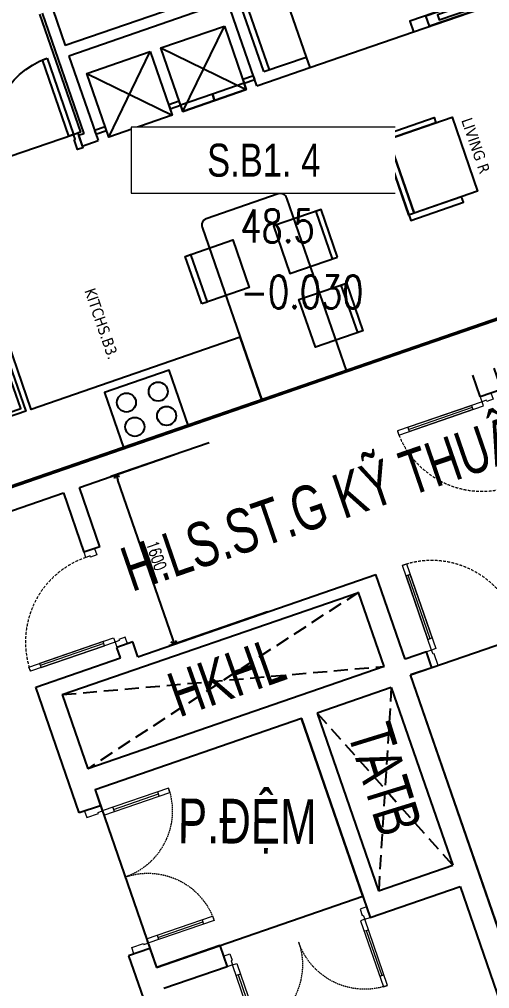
# Model space of a CAD drawing. Header units: millimetres. Extents: x -361699137 to 361252145, y -356478932 to 356523199.
# Drawn here: x 119175 to 123375, y 25030 to 33692 of the extents above; entities that cross this region are included whole.
import ezdxf
from ezdxf.enums import TextEntityAlignment as Align
from ezdxf.xclip import XClip

# ---------------------------------------------------------------- set-up
doc = ezdxf.new("R2010")
doc.units = ezdxf.units.MM
doc.header["$LTSCALE"] = 100
doc.header["$MEASUREMENT"] = 0
doc.header["$XCLIPFRAME"] = 0
doc.set_wipeout_variables(frame=1)
for name, pattern in [('ACAD_ISO03W100', [30, 12, -18]), ('Xref_ST_MBDV Cot vach 30.7.2022$0$HIDDEN', [0.375, 0.25, -0.125]), ('Xref_ST_MBDV Cot vach 30.7.2022$0$HIDDEN2', [0.1875, 0.125, -0.0625]), ('Xref_ST_MBDV Cot vach 30.7.2022$0$ST_MBDV Cot vach 220803$0$Xref_ST_MBDV Cot vach 30.7.2022$0$HIDDEN', [0.375, 0.25, -0.125])]:
    doc.linetypes.add(name, pattern=pattern)
for name, color, linetype in [('1VinaPVC-Text', 9, 'Continuous'), ('A-_FURN----_E-_N', 251, 'Continuous'), ('A-ANNO-ROOM', 50, 'Continuous'), ('IDEA - dim', 251, 'Continuous'), ('KT-Net manh', 139, 'Continuous'), ('KT-Tuong', 1, 'Continuous'), ('Xref_ST_MBDV Cot vach 30.7.2022$0$KT-Khuat', 9, 'Xref_ST_MBDV Cot vach 30.7.2022$0$HIDDEN'), ('Xref_ST_MBDV Cot vach 30.7.2022$0$KT-Text', 7, 'Continuous'), ('Xref_ST_MBDV Cot vach 30.7.2022$0$KT-Tuong', 1, 'Continuous'), ('Xref_ST_MBDV Cot vach 30.7.2022$0$ST_MBDV Cot vach 220803$0$Xref_ST_MBDV Cot vach 30.7.2022$0$KT-Tuong', 1, 'Continuous')]:
    doc.layers.add(name, color=color, linetype=linetype)
doc.layers.add('dien tich thong thuy', color=3, linetype='Continuous', plot=False)
for name, color, linetype, lineweight in [('KT-Chuviet', 255, 'Continuous', 15), ('KT-Net thay', 7, 'Continuous', 15), ('KT-Net truc', 18, 'Continuous', 15), ('Xref_ST_MBDV Cot vach 30.7.2022$0$CUA', 37, 'Continuous', 13), ('Xref_ST_MBDV Cot vach 30.7.2022$0$ST_MBDV Cot vach 220803$0$Xref_ST_MBDV Cot vach 30.7.2022$0$CUA', 37, 'Continuous', 13)]:
    doc.layers.add(name, color=color, linetype=linetype, lineweight=lineweight)
doc.styles.add('220126_HDN_HBA typical plan$0$211210_HDN_HBA_TYPICAL PLAN CORE OPT 1$0$HBA-Text', font='GOTHIC.TTF')
doc.styles.add('font unicode ccu', font='arial.ttf')
doc.styles.add('ROMANS', font='ROMANS.SHX')
doc.styles.add('Tahoma', font='tahoma.ttf')
doc.styles.add('Xref_ST_MBDV Cot vach 30.7.2022$0$Arial', font='arial.ttf', dxfattribs={"width": 0.7})
doc.styles.add('Xref_ST_MBDV Cot vach 30.7.2022$0$DIM', font='vnsimli.shx', dxfattribs={"width": 0.7})
doc.dimstyles.new('Xref_ST_MBDV Cot vach 30.7.2022$0$CCU 1-100 A1', dxfattribs={"dimscale": 100, "dimtxt": 2.2, "dimasz": 1, "dimexe": 1, "dimexo": 0, "dimgap": 1, "dimtad": 1, "dimdec": 0, "dimdsep": 46, "dimtxsty": 'Xref_ST_MBDV Cot vach 30.7.2022$0$DIM', "dimblk1": 'Xref_ST_MBDV Cot vach 30.7.2022$0$_ARCHTICK', "dimblk2": 'Xref_ST_MBDV Cot vach 30.7.2022$0$_ARCHTICK', "dimsah": 1, "dimcen": 0, "dimdle": 1, "dimclrd": 256, "dimclre": 256, "dimclrt": 31, "dimadec": 0, "dimazin": 0, "dimtfac": 1, "dimtdec": 0, "dimtix": 1, "dimtmove": 2, "dimatfit": 3, "dimldrblk": 'Xref_ST_MBDV Cot vach 30.7.2022$0$_ARCHTICK', "dimfxl": 8, "dimtolj": 1, "dimarcsym": 0})

# ---------------------------------------------------------------- blocks, each defined once
blk = doc.blocks.new('A$C1AAC5519')
at = {"layer": 'A-ANNO-ROOM', "insert": (772.955269176513, 1216.574747113511), "char_height": 600, "attachment_point": 2, "rotation": 50.44882673977027, "style": '220126_HDN_HBA typical plan$0$211210_HDN_HBA_TYPICAL PLAN CORE OPT 1$0$HBA-Text'}
blk.add_mtext_dynamic_manual_height_columns('S.B1.', width=722857412.8743668, gutter_width=9765.624999999996, heights=[0], dxfattribs=at)
blk = doc.blocks.new('A$C418F5BC8')
at = {"layer": 'A-ANNO-ROOM', "insert": (648.1133449638728, 1090.790118377889), "char_height": 600, "attachment_point": 2, "rotation": 50.44882673977027, "style": '220126_HDN_HBA typical plan$0$211210_HDN_HBA_TYPICAL PLAN CORE OPT 1$0$HBA-Text'}
blk.add_mtext_dynamic_manual_height_columns('SL-S', width=722857412.8743668, gutter_width=9765.624999999996, heights=[0], dxfattribs=at)
blk = doc.blocks.new('A$C2A6C5140')
at = {"layer": 'A-ANNO-ROOM', "insert": (731.4497625969816, 1190.0169191678, 0.0003277973379295924), "char_height": 600, "attachment_point": 2, "rotation": 50.44882673977027, "style": '220126_HDN_HBA typical plan$0$211210_HDN_HBA_TYPICAL PLAN CORE OPT 1$0$HBA-Text'}
blk.add_mtext_dynamic_manual_height_columns('2-BR', width=722857412.8743668, gutter_width=9765.624999999996, heights=[0], dxfattribs=at)
blk = doc.blocks.new('A$C5388591E')
at = {"layer": 'A-ANNO-ROOM', "insert": (894.3001998505497, 842.1987865094561, 0.0004622000541105721), "char_height": 600, "attachment_point": 2, "rotation": 1.4064704596368105, "style": '220126_HDN_HBA typical plan$0$211210_HDN_HBA_TYPICAL PLAN CORE OPT 1$0$HBA-Text'}
blk.add_mtext_dynamic_manual_height_columns('3-BR', width=722857412.8743668, gutter_width=9765.624999999996, heights=[0], dxfattribs=at)
blk = doc.blocks.new('A$C21AF0CCA')
at = {"layer": 'A-ANNO-ROOM', "insert": (1197.56892258345, 814.6835720778872), "char_height": 600, "attachment_point": 2, "rotation": 0.10542954816276216, "style": '220126_HDN_HBA typical plan$0$211210_HDN_HBA_TYPICAL PLAN CORE OPT 1$0$HBA-Text'}
blk.add_mtext_dynamic_manual_height_columns('S.B1P.', width=722857412.8743668, gutter_width=9765.624999999996, heights=[0], dxfattribs=at)
blk = doc.blocks.new('*U165')
for p, q in [((-1260.000000000004, 525.000000000002), (-1300.000000000004, 525.000000000002)), ((-1280.000000000004, 100.0000000000002), (-1280.000000000004, 525.000000000002)), ((-90.00000000000001, 525.0000000000018), (-50.00000000000001, 525.0000000000018)), ((-70, 100), (-70.00000000000001, 525.0000000000018)), ((-1260.000000000004, 100.0000000000002), (-1300.000000000004, 100.0000000000002)), ((-90, 100), (-50, 100))]:
    blk.add_line(p, q)
for points in [[(-1300.000000000004, 1.776356839400256e-13), (-1260.000000000004, 1.776356839400256e-13), (-1260.000000000004, 625.000000000002), (-1300.000000000004, 625.000000000002)], [(-50, 0), (-90, 0), (-90.00000000000001, 625.0000000000018), (-49.99999999999979, 625.0000000000018)], [(-1350.000000000004, -100.0000000004901), (-1290.000000000004, -100.00000000049), (-1290.000000000004, -39.99999999999982), (-1300.000000000004, -39.99999999999982), (-1300.000000000004, 1.776356839400256e-13), (-1350.000000000004, 2.060573933704296e-13)], [(0, -100.0000000004902), (-60, -100.0000000004902), (-60, -40), (-50, -40), (-50, 0), (0, 0)]]:
    blk.add_lwpolyline(points, close=True)
at = {"linetype": 'Xref_ST_MBDV Cot vach 30.7.2022$0$HIDDEN2'}
for centre, radius, start, end in [((-1300.000000001013, -1.091216006443577e-09), 625.00000000124, 7.016709298534867e-15, 89.99996073224838), ((-49.99999999983451, -2.645705876602741e-10), 625.000000000419, 90.00003926775162, 180)]:
    blk.add_arc(centre, radius, start, end, dxfattribs=at)
blk = doc.blocks.new('*U164')
for p, q in [((-1260.000000000004, 525.000000000002), (-1300.000000000004, 525.000000000002)), ((-1280.000000000004, 100.0000000000002), (-1280.000000000004, 525.000000000002)), ((-90.00000000000001, 525.0000000000018), (-50.00000000000001, 525.0000000000018)), ((-70, 100), (-70.00000000000001, 525.0000000000018)), ((-1260.000000000004, 100.0000000000002), (-1300.000000000004, 100.0000000000002)), ((-90, 100), (-50, 100))]:
    blk.add_line(p, q)
for points in [[(-1300.000000000004, 1.776356839400256e-13), (-1260.000000000004, 1.776356839400256e-13), (-1260.000000000004, 625.000000000002), (-1300.000000000004, 625.000000000002)], [(-50, 0), (-90, 0), (-90.00000000000001, 625.0000000000018), (-49.99999999999979, 625.0000000000018)], [(-1350.000000000004, -149.9999999999989), (-1290.000000000004, -149.9999999999989), (-1290.000000000004, -39.99999999999982), (-1300.000000000004, -39.99999999999982), (-1300.000000000004, 1.776356839400256e-13), (-1350.000000000004, 2.060573933704296e-13)], [(0, -149.9999999999991), (-60, -149.9999999999991), (-60, -40), (-50, -40), (-50, 0), (0, 0)]]:
    blk.add_lwpolyline(points, close=True)
at = {"linetype": 'Xref_ST_MBDV Cot vach 30.7.2022$0$HIDDEN2'}
for centre, radius, start, end in [((-1300.000000001013, -1.091216006443577e-09), 625.00000000124, 7.016709298534867e-15, 89.99996073224838), ((-49.99999999983451, -2.645705876602741e-10), 625.000000000419, 90.00003926775162, 180)]:
    blk.add_arc(centre, radius, start, end, dxfattribs=at)
blk = doc.blocks.new('*U167')
blk.add_line((70, 100), (70, 699.9999999999966))
for points in [[(50, 0), (50, 799.9999999999966), (90, 799.9999999999966), (90, 0)], [(50, 100), (90, 100), (90, 699.9999999999966), (50, 699.9999999999966)], [(0, -99.99999999999972), (60, -99.99999999999969), (60, -40), (50, -40), (50, 0), (0, 0)], [(899.9999999999966, -99.99999999999963), (839.9999999999966, -99.9999999999996), (839.9999999999966, -39.99999999999989), (849.9999999999966, -39.99999999999989), (849.9999999999966, 1.136868377216155e-13), (899.9999999999966, 1.421085471520195e-13)]]:
    blk.add_lwpolyline(points, close=True)
at = {"linetype": 'Xref_ST_MBDV Cot vach 30.7.2022$0$HIDDEN'}
blk.add_arc((50, 0), 799.9999999999967, 7.016709298534877e-15, 90, dxfattribs=at)
blk = doc.blocks.new('Xref_ST_MBDV Cot vach 30.7.2022$0$_Open90')
at = {"color": 0, "linetype": 'ByBlock', "lineweight": -2}
for p, q in [((0, 0), (-1, 0)), ((-0.5, 0.5), (0, 0)), ((0, 0), (-0.5, -0.5))]:
    blk.add_line(p, q, dxfattribs=at)
blk = doc.blocks.new('*D328')
at = {"layer": 'Defpoints', "color": 5, "transparency": 16777216}
for p, q in [((120870.6883514083, 29909.30737129793), (119991.7019714929, 29605.8389684085)), ((120544.8007631973, 28157.0179219811), (120055.2817885319, 29574.89374478212)), ((121392.8419194863, 28396.90650783153), (120513.8555395709, 28093.43810494209))]:
    blk.add_line(p, q, dxfattribs=at)
at = {"layer": 'Defpoints', "color": 0, "transparency": 16777216}
for p in [(120870.6883514083, 29909.30737129793), (120038.9644918256, 29622.15626511481), (121392.8419194863, 28396.90650783153)]:
    blk.add_point(p, dxfattribs=at)
at = {"layer": 'Defpoints', "color": 5, "transparency": 16777216, "xscale": 50, "yscale": 50, "zscale": 50}
for p, rotation in [((120038.9644918256, 29622.15626511481), 109.0471379532251), ((120561.1180599036, 28109.75540164841), 289.0471379532251)]:
    blk.add_blockref('Xref_ST_MBDV Cot vach 30.7.2022$0$_Open90', p, dxfattribs=dict(at, rotation=rotation))
at = {"layer": 'Defpoints', "color": 5, "transparency": 16777216, "insert": (120399.2925685633, 28900.22215646489), "char_height": 110, "attachment_point": 5, "rotation": 289.0471379532251, "style": 'Xref_ST_MBDV Cot vach 30.7.2022$0$DIM'}
blk.add_mtext('\\A1;1600', dxfattribs=at)
blk = doc.blocks.new('Xref_ST_MBDV Cot vach 30.7.2022$0$_ARCHTICK')
at = {"color": 0, "linetype": 'ByBlock', "const_width": 0.15}
blk.add_lwpolyline([(-0.5, -0.5), (0.5, 0.5)], dxfattribs=at)
blk = doc.blocks.new('*U177')
blk.add_line((-70, 100), (-69.99999999999994, 699.9999999999966))
for points in [[(-50, 0), (-49.99999999999994, 799.9999999999966), (-89.99999999999994, 799.9999999999966), (-90, 0)], [(-50, 100), (-90, 100), (-89.99999999999994, 699.9999999999966), (-49.99999999999994, 699.9999999999966)], [(-899.9999999999966, -99.99999999999963), (-839.9999999999966, -99.9999999999996), (-839.9999999999966, -39.99999999999989), (-849.9999999999966, -39.99999999999989), (-849.9999999999966, 1.136868377216155e-13), (-899.9999999999966, 1.421085471520195e-13)], [(0, -99.99999999999972), (-60, -99.99999999999969), (-60, -40), (-50, -40), (-50, 0), (0, 0)]]:
    blk.add_lwpolyline(points, close=True)
at = {"linetype": 'Xref_ST_MBDV Cot vach 30.7.2022$0$ST_MBDV Cot vach 220803$0$Xref_ST_MBDV Cot vach 30.7.2022$0$HIDDEN'}
blk.add_arc((-50, 0), 799.9999999999967, 90, 180, dxfattribs=at)
blk = doc.blocks.new('*U178')
blk.add_line((70, 100), (70, 699.9999999999966))
for points in [[(50, 0), (50, 799.9999999999966), (90, 799.9999999999966), (90, 0)], [(50, 100), (90, 100), (90, 699.9999999999966), (50, 699.9999999999966)], [(0, -149.9999999999979), (60, -149.9999999999979), (60, -40), (50, -40), (50, 0), (0, 0)], [(899.9999999999966, -149.9999999999978), (839.9999999999966, -149.9999999999978), (839.9999999999966, -39.99999999999989), (849.9999999999966, -39.99999999999989), (849.9999999999966, 1.136868377216156e-13), (899.9999999999966, 1.421085471520196e-13)]]:
    blk.add_lwpolyline(points, close=True)
at = {"linetype": 'Xref_ST_MBDV Cot vach 30.7.2022$0$ST_MBDV Cot vach 220803$0$Xref_ST_MBDV Cot vach 30.7.2022$0$HIDDEN'}
blk.add_arc((50, 0), 799.9999999999967, 7.016709298534877e-15, 90, dxfattribs=at)
blk = doc.blocks.new('*U204')
at = {"ltscale": 5}
blk.add_lwpolyline([(305, -530), (305, -1.13686837721616e-13), (-305, 0), (-305, -530)], close=True, dxfattribs=at)
for centre in [(-150, -150), (150, -150.0000000000001), (-150, -380), (150, -380)]:
    blk.add_circle(centre, 85, dxfattribs=at)
blk = doc.blocks.new('*U205')
at = {"ltscale": 5}
for points in [[(-300, -450), (300, -450), (300, 0), (-300, 0)], [(-261, -65), (261, -65), (261, -415), (-261, -415)], [(-15, -20), (15, -20), (15, -270), (-15, -270)]]:
    blk.add_lwpolyline(points, close=True, dxfattribs=at)
blk = doc.blocks.new('d800')
blk.add_line((760, 70), (40, 70))
for points in [[(40, 790), (40, 70), (85, 70), (85, 790)], [(50, 25), (40, 25), (40, 70), (0, 70), (0, -70), (50, -70)], [(750, 25), (760, 25), (760, 70), (800, 70), (800, -70), (750, -70)]]:
    blk.add_lwpolyline(points, close=True)
blk.add_arc((40, 70), 720, 0, 90)
blk = doc.blocks.new('18')
at = {"layer": 'A-_FURN----_E-_N'}
blk.add_line((3914.999999999971, 4330.000000000084), (2775.000002559231, 4330.000000000062), dxfattribs=at)
at = {"layer": 'IDEA - dim'}
for p, q in [((2799.999999634878, 6129.999998246287), (2674.999999955253, 6129.999998246287)), ((-2.182787284255028e-11, 4554.999999999953), (-7.275957614183426e-12, 2.546585164964199e-11))]:
    blk.add_line(p, q, dxfattribs=at)
for points in [[(599.9999999999491, 7930.000000000011), (-3.637978807091713e-11, 7930.000000000025), (-3.637978807091713e-11, 5354.99999999996), (599.9999999999709, 5354.999999999953), (599.9999999999636, 7330.000000000011), (1474.999999998101, 7329.99999999996), (1474.999999998101, 7929.999999999967)], [(3914.999999999964, 6104.999999256423), (2799.999999975742, 6104.999999256423), (2799.99999995526, 6129.999998246272)], [(3575.00000028123, 3979.999994853057), (2775.000002559238, 3979.999994853057)]]:
    blk.add_lwpolyline(points, dxfattribs=at)
for points in [[(2734.99999989193, 5979.999987038045), (2735.000002559238, 5879.99999218505), (2771.000002559238, 5879.999992185065), (2771.000002559224, 5979.999987038038)], [(3275.000002559238, 5279.99999218505), (2675.000002559231, 5279.999992185065), (2675.000002559216, 5879.99999218505), (3275.000002559238, 5879.999992185058)], [(993.370892625273, 5581.983968055833), (1443.370892625266, 5581.983968055818), (1443.370892625266, 5131.983968055811), (993.3708926252584, 5131.983968055818)], [(993.370892625273, 5581.983968055833), (1443.370892625266, 5581.983968055818), (1443.370892625266, 5531.983968055833), (993.3708926252511, 5531.983968055811)], [(2734.999997224622, 5279.999989706059), (2734.99999989193, 5179.999994853049), (2770.99999989193, 5179.999994853049), (2770.999999891923, 5279.999989706044)], [(3274.99999989193, 4579.999994853057), (2674.99999989193, 4579.999994853064), (2674.999999891937, 5179.999994853057), (3274.99999989193, 5179.999994853071)], [(2734.99999989193, 5179.999994853049), (2674.999999891937, 5179.999994853057), (2674.999999891923, 4879.999994853071), (2734.999999891937, 4879.999994853057)], [(2734.999999891937, 4879.999994853057), (2674.999999891923, 4879.999994853071), (2674.99999989193, 4579.999994853064), (2734.99999989193, 4579.999994853057)], [(746.6291622612334, 4298.634093876139), (296.6291622612189, 4298.634093876139), (296.6291622612189, 4748.634093876124), (746.6291622612189, 4748.634093876124)], [(993.3708926252657, 4298.634093876117), (1443.370892625266, 4298.634093876124), (1443.370892625258, 4748.634093876124), (993.3708926252657, 4748.634093876124)], [(2734.99999989193, 4579.999994853057), (2735.000002559231, 4480.000000000069), (2771.000002559238, 4480.000000000069), (2771.000002559231, 4579.999994853057)], [(746.6291622612334, 4298.634093876139), (296.6291622612189, 4298.634093876139), (296.6291622612262, 4348.634093876131), (746.6291622612189, 4348.634093876139)], [(993.3708926252657, 4298.634093876117), (1443.370892625266, 4298.634093876124), (1443.370892625266, 4348.634093876139), (993.3708926252657, 4348.634093876124)], [(1140.677188739144, 3075.738865847947), (1140.677188739144, 3523.743899913046), (1840.677188739159, 3523.743899913046), (1840.677188739159, 3573.74389991305), (1090.677188739151, 3573.743899913068), (1090.677188739159, 3075.738865847932)], [(1840.677188739144, 3075.738865847943), (1840.677188739159, 3523.743899913046), (1140.677188739144, 3523.743899913046), (1140.677188739151, 3573.743899913065), (1890.677188739159, 3573.743899913054), (1890.677188739144, 3075.738865847943)], [(1840.677188739159, 3523.743899913046), (1840.677188739144, 2923.743899913065), (1140.677188739144, 2923.743899913054), (1140.677188739144, 3523.743899913046)], [(2774.999999999964, 1200.000000000011), (2774.999999999964, 3000.000000000011), (2674.999999996238, 3000.000000000011), (2674.999999996253, 1200.000000000025)], [(2674.999999999949, 2847.500000000487), (2774.999999999964, 2847.500000000491), (2774.999999999964, 1352.499999999567), (2674.999999999964, 1352.499999999545)], [(2699.999999999978, 1452.499999999563), (2749.999999999964, 1452.499999999545), (2749.999999999971, 2747.500000000491), (2699.999999999971, 2747.500000000477)]]:
    blk.add_lwpolyline(points, close=True, dxfattribs=at)
blk.add_lwpolyline([(-3.637978807091713e-11, 4554.99999999996), (1639.999999996231, 4555.000000000011, 0.414213562373095), (1699.999999996231, 4615.000000000011), (1699.999999996238, 5295.000000000011, 0.414213562373095), (1639.999999996238, 5355.000000000025), (-3.637978807091713e-11, 5354.99999999996)], format="xyb", close=True, dxfattribs=at)
at = {"layer": 'KT-Net manh', "linetype": 'ACAD_ISO03W100', "ltscale": 4}
for p, q in [((3275.000002559238, 5879.999992185058), (2675.000002559231, 5279.999992185065)), ((2675.000002559216, 5879.99999218505), (3275.000002559238, 5279.99999218505)), ((3274.99999989193, 5179.999994853071), (2674.99999989193, 4579.999994853064)), ((2674.999999891937, 5179.999994853057), (3274.99999989193, 4579.999994853057)), ((2674.999999996224, 3979.999994853057), (2674.999999996238, 3000.000000000011))]:
    blk.add_line(p, q, dxfattribs=at)
at = {"layer": 'KT-Tuong'}
for p, q in [((2674.999999996246, 6129.999998246287), (2674.999999996231, 5979.999997236137)), ((2774.99999995526, 6129.999998246287), (2674.999999996246, 6129.999998246287)), ((2774.999999996238, 6079.99999644166), (2774.99999995526, 6129.999998246287)), ((3914.999999999956, 6079.999999256415), (2774.999999996238, 6079.99999644166)), ((3475.000000281216, 5979.999999261057), (2674.999999996231, 5979.999997236137))]:
    blk.add_line(p, q, dxfattribs=at)
for points in [[(2675.000002559238, 4480.000000000069), (3475.000002559231, 4480.000000000069), (3475.000000281208, 5979.99999951421)], [(2775.000002559224, 4380.000000000076), (3575.000000281216, 4380.000000000069), (3575.000000281216, 5979.99999951421)], [(3914.999999998101, 5979.999999696109), (3575.000000281216, 5979.99999951421)], [(2675.000002559238, 4480.000000000069), (2675.000002559245, 4380.000000000069)], [(2675.000002559245, 4380.000000000069), (2675.000002559238, 3979.999994853064)], [(2775.000002559224, 4380.000000000076), (2775.000002559231, 3979.999994853071)], [(2775.000002559238, 3979.999994853057), (2675.000002559238, 3979.999994853064)]]:
    blk.add_lwpolyline(points, dxfattribs=at)
at = {"layer": 'IDEA - dim', "xscale": -1}
blk.add_blockref('*U205', (899.9999999999418, 7829.99999999996), dxfattribs=at)
at = {"layer": 'IDEA - dim', "xscale": -1, "rotation": 270}
blk.add_blockref('d800', (2729.999999634871, 6129.999998246272), dxfattribs=at)
at = {"layer": 'IDEA - dim', "extrusion": (-1.034228201180955e-25, 0, -1), "xscale": -1, "zscale": -1, "rotation": 90}
blk.add_blockref('*U204', (-529.9999999999563, 6354.999999999953), dxfattribs=at)
at = {"layer": '1VinaPVC-Text', "style": 'Tahoma'}
for s, p in [('KITCHS.B3.', (1448.851503881211, 6534.424230737557)), ('LIVING R', (1790.206381513199, 2855.891451105348))]:
    blk.add_text(s, height=99.99999999999994, rotation=179.9999999997916, dxfattribs=at).set_placement(p)
blk = doc.blocks.new('TAG CAO DO SAN')
blk.add_wipeout([(1526701.778855525, -266095.22987594287), (1527644.6359120198, -266095.22987594287), (1527644.6359120198, -266330.944140067), (1526701.778855525, -266330.944140067)]).dxf.layer = 'KT-Net thay'
at = {"layer": 'KT-Net thay', "flags": 128}
blk.add_lwpolyline([(1526701.778855525, -266095.2298759429), (1526701.778855525, -266330.9441400666), (1527644.63591202, -266330.9441400666), (1527644.63591202, -266095.2298759429)], close=True, dxfattribs=at)
blk.add_lwpolyline([(1526701.778855525, -266330.9441400666), (1527644.63591202, -266330.9441400666)], dxfattribs=at)
at = {"layer": 'KT-Chuviet', "color": 31, "style": 'font unicode ccu', "width": 0.75}
blk.add_attdef('TÊNPHÒNG', text='', height=117.85713, dxfattribs=at).set_placement((1527175.308820772, -266213.4467624734), align=Align.MIDDLE_CENTER)

msp = doc.modelspace()

# ---------------------------------------------------------------- linework, layer by layer
at = {"layer": 'Defpoints', "elevation": -1.275855555024299e-05}
for points in [[(122670.2313310102, 27832.89811863986), (123993.5384517807, 28289.76742590795), (125118.8613703108, 25030.30611517481), (125118.8613703108, 21879.53169441298), (124768.1958961667, 21756.21182054339)], [(120399.0585694932, 25218.57711008645), (122242.2968624597, 25854.95168165749), (121694.0356931066, 27442.9723648279), (119850.7974001401, 26806.59779325707)]]:
    msp.add_lwpolyline(points, close=True, dxfattribs=at)
at = {"layer": 'dien tich thong thuy', "elevation": 0.0001664421703674915}
msp.add_lwpolyline([(118865.3639209764, 35236.54534880567), (117872.8506416652, 34893.88199632309), (118076.8168504986, 34303.10049216991), (117344.2481376814, 34050.18251485884), (118026.3098551731, 32074.61288884236), (118016.8573503292, 32071.34942923908), (118917.5747150194, 29462.45081531748), (126252.3962772291, 31994.78423468663), (125333.1297246883, 34475.61789341827), (125290.3902922203, 34598.39187920054), (124443.4629524575, 37051.48943175783), (121797.1924003764, 36137.86947540501), (121759.341347862, 36246.26901611005), (118862.0991757076, 35246.00157751932)], close=True, dxfattribs=at)
at = {"layer": 'Xref_ST_MBDV Cot vach 30.7.2022$0$KT-Khuat', "linetype": 'Xref_ST_MBDV Cot vach 30.7.2022$0$HIDDEN', "ltscale": 5}
for p, q in [((122497.4985387586, 27720.3664088459, -1.275855555024339e-05), (122384.084423457, 25903.9035717783, -1.275855555024335e-05)), ((121835.823254104, 27491.92425494874, -1.275855555024339e-05), (123045.7597081117, 26132.34572567546, -1.275855555024335e-05))]:
    msp.add_line(p, q, dxfattribs=at)
at = {"layer": 'Xref_ST_MBDV Cot vach 30.7.2022$0$KT-Khuat', "linetype": 'Xref_ST_MBDV Cot vach 30.7.2022$0$HIDDEN', "ltscale": 5, "elevation": -1.275855555024299e-05}
for points in [[(122203.7871970063, 28571.09177447576), (119785.5282133123, 26995.64787458692)], [(119557.0860594151, 27657.32315924161), (122432.2293521439, 27909.41649024934)]]:
    msp.add_lwpolyline(points, dxfattribs=at)
at = {"layer": 'Xref_ST_MBDV Cot vach 30.7.2022$0$KT-Tuong'}
for p, q in [((126404.5066928663, 32031.43194464558, -1.275855555024299e-05), (118747.437000845, 29387.84296153614, -1.275855555024299e-05)), ((119711.235702885, 29509.00851398573, -1.275855555024299e-05), (120561.957198754, 29802.71854521073, -5.626280474718015e-06)), ((118813.7894454539, 29199.16687292815, -1.275855555024299e-05), (119569.448141887, 29460.05662386658, -1.275855555024299e-05)), ((119569.4479240378, 29460.05654865457, -1.275855555024299e-05), (119752.2017206533, 28930.71610809883, -1.27585555502428e-05)), ((119893.9892816507, 28979.66799821967, -1.27585555502428e-05), (119711.2354850358, 29509.00843877372, -1.275855555024299e-05)), ((119893.9892816507, 28979.66799821967, -1.275855555024301e-05), (119752.2017206532, 28930.71610809883, -1.275855555024301e-05)), ((120233.3890531392, 27996.60757529869, -1.275855555024299e-05), (122360.2026935784, 28730.88600495693, -1.275855555024299e-05)), ((122621.2794408894, 27974.68567963734, -1.275855555024339e-05), (122360.2026935784, 28730.88600495693, -1.275855555024187e-05)), ((119557.0860594151, 27657.32315924161, -1.275855555024299e-05), (122203.7871970063, 28571.09177447576, -1.275855555024299e-05)), ((122432.2293521439, 27909.41649024934, -1.275855555024315e-05), (122203.7871970063, 28571.09177447576, -1.275855555024316e-05)), ((120187.7006223756, 28128.94263223512, -1.275855555024299e-05), (120045.9130613782, 28079.99074211426, -1.275855555024299e-05)), ((120078.5476547762, 27985.46570144384, -1.275855555024317e-05), (120045.9130613782, 28079.99074211429, -1.275855555024299e-05)), ((120233.3890531392, 27996.60757529869, -1.275855555024317e-05), (120187.7006223756, 28128.94263223512, -1.275855555024299e-05)), ((119322.3475473057, 27724.38902934475, -1.275855555024299e-05), (120078.5476547762, 27985.46570144384, -1.275855555024299e-05)), ((122432.2293521439, 27909.41649024934, -1.275855555024339e-05), (119785.5282133123, 26995.64787458692, -1.275855555024339e-05)), ((124768.1959037803, 21756.21182322089, -1.275855555024199e-05), (122670.2313310102, 27832.89811863986, -1.27585555502434e-05)), ((119710.699208931, 26599.54104543186, -1.275855555024314e-05), (119322.3475473057, 27724.38902934475, -1.275855555024317e-05)), ((122497.4985387587, 27720.36640884593, -1.275855555024339e-05), (121835.823254104, 27491.92425494871, -1.275855555024339e-05)), ((122497.4985387587, 27720.36640884593, -1.275855555024339e-05), (123045.7597081117, 26132.34572567546, -1.275855555024335e-05)), ((119557.0860594151, 27657.32315924161, -1.275855555024317e-05), (119785.5282133123, 26995.64787458692, -1.275855555024319e-05)), ((121835.823254104, 27491.92425494874, -1.275855555024339e-05), (122384.084423457, 25903.9035717783, -1.275855555024335e-05)), ((121694.0356931066, 27442.97236482787, -1.275855555024339e-05), (119850.7974001401, 26806.59779325707, -1.275855555024339e-05)), ((121694.0356931066, 27442.97236482793, -1.275855555024339e-05), (122307.5660492874, 25665.90160032755, -1.275855555024335e-05)), ((119899.749290261, 26664.81023225962, -1.275855555024339e-05), (119710.699208931, 26599.54104543186, -1.275855555024339e-05)), ((122384.084423457, 25903.90357177827, -1.275855555024335e-05), (123045.7597081116, 26132.34572567546, -1.275855555024335e-05)), ((122307.5660492874, 25665.90160032758, -1.275855555024335e-05), (123111.0288949395, 25943.29564434558, -1.275855555024335e-05)), ((123111.0288949395, 25943.29564434558, -1.275855555024335e-05), (125042.9968250415, 20347.41323697995, -1.275855555024323e-05)), ((122242.2968624596, 25854.95168165746, -1.275855555024335e-05), (122242.2968624596, 25854.95168165746, -1.275855555024335e-05)), ((120340.3163013484, 25388.72218328281, -1.275855555024336e-05), (120151.2662200184, 25323.45299645502, -1.275855555024336e-05)), ((120340.3163013484, 25388.72218328281, -1.275855555024336e-05), (120399.0585694931, 25218.5771100866, -1.275855555024335e-05)), ((120966.2088134828, 25414.38467056991, -1.275855555024335e-05), (120399.0585694932, 25218.57711008645, -1.275855555024335e-05)), ((120966.2088134829, 25414.38467056988, -1.275855555024335e-05), (121031.4780003106, 25225.33458924002, -1.275855555024335e-05)), ((120151.2662200184, 25323.45299645502, -1.275855555024312e-05), (122858.3318086855, 17482.52537691279, -1.275855555024295e-05)), ((121031.4780003106, 25225.33458924002, -1.275855555024335e-05), (120464.3277563209, 25029.52702875657, -1.275855555024335e-05))]:
    msp.add_line(p, q, dxfattribs=at)
at = {"layer": 'Xref_ST_MBDV Cot vach 30.7.2022$0$KT-Tuong', "elevation": -1.275855555024299e-05}
msp.add_lwpolyline([(119850.7974001401, 26806.59779325707), (119899.749290261, 26664.81023225962)], dxfattribs=at)
at = {"layer": 'Xref_ST_MBDV Cot vach 30.7.2022$0$ST_MBDV Cot vach 220803$0$Xref_ST_MBDV Cot vach 30.7.2022$0$KT-Tuong', "extrusion": (5.05852596284618e-09, -7.097966101211251e-09, 1)}
for points, elevation in [([(123291.8323747232, 30322.23630371377), (123226.5632054509, 30511.28633419877)], 4.014301306100439e-05), ([(123291.8323747232, 30322.23630371377), (123480.8824560532, 30387.5054905417), (123415.6132867818, 30576.55552102406)], 3.964997679185399e-05)]:
    msp.add_lwpolyline(points, dxfattribs=dict(at, elevation=elevation))
at = {"layer": 'Xref_ST_MBDV Cot vach 30.7.2022$0$ST_MBDV Cot vach 220803$0$Xref_ST_MBDV Cot vach 30.7.2022$0$KT-Tuong', "elevation": 0.0007045325166402309}
for points in [[(122859.2814123399, 27898.16730546761), (122810.329522219, 28039.95486646501), (122621.2794408894, 27974.68567963734)], [(122859.2814123399, 27898.16730546761), (122670.2313310103, 27832.89811863987)]]:
    msp.add_lwpolyline(points, dxfattribs=at)

# ---------------------------------------------------------------- block references
at = {"layer": 'A-ANNO-ROOM'}
for p in [(-259643.7130096142, 30107.50136767479, 5.460850030168077e-05), (-265285.2820729736, 28918.92663560377, 5.460850030168077e-05), (-245554.3968650475, 25356.81105555443, 5.460850030168077e-05), (-227992.1817903481, 24030.19494673412, 5.460832008522107e-05), (-256709.4713859697, 21832.8932062781, 5.460850030168077e-05), (-262170.0583902029, 20336.74231012515, 5.460850030168077e-05), (-227339.9751671815, 20267.82827189344, 5.460850030168077e-05), (-224467.8250259957, 15310.13736246047, 5.460832008522128e-05)]:
    msp.add_blockref('A$C21AF0CCA', p, dxfattribs=at)
at = {"layer": 'dien tich thong thuy'}
for name, p, rotation in [('A$C2A6C5140', (-231902.1761341663, 41866.69510118499, 3.214423980650787e-05), 310.9576437198666), ('A$C2A6C5140', (-223136.0769012624, 38294.90614465419, 1.895367564819208e-05), 310.9576437198666), ('A$C2A6C5140', (-179022.2876665308, 13510.42375649511, 0.000178988243818107), 310.9576437198666), ('A$C2A6C5140', (-176749.4277460563, 2773.706094754736, 0.000178988243818107), 310.9576437198666), ('A$C2A6C5140', (-199561.0792445699, 2742.960286576832, 0.0001030398263186841), 310.9576437198666), ('A$C2A6C5140', (-192735.1419570138, 2545.06827839894, 0.000178988243818107), 310.9576437198666), ('A$C418F5BC8', (-243956.3571569886, 39603.8582028097, -1.001597833679712e-05), 309.6632197063607), ('A$C418F5BC8', (-248126.4019441397, 37597.12528390926, -1.001597833679712e-05), 309.6632197063607), ('A$C418F5BC8', (-251890.361273925, 36548.61448139837, -1.001597833679712e-05), 309.6632197063607), ('A$C418F5BC8', (-255839.4329553979, 34945.01120257354, -1.001597833679712e-05), 309.6632197063607), ('A$C1AAC5519', (-240877.0889148213, 28052.61175672372, 0.0003723829774320968), 309.6566028083925), ('A$C1AAC5519', (-219521.6105350079, 27682.1615688601, 0.0005547181599990354), 309.6566028083925), ('A$C1AAC5519', (-217651.9125884596, 24627.95011466656, 0.0003723828570649432), 309.6566028083925), ('A$C1AAC5519', (-267764.0012375055, 19262.70548251106, 0.0003723828655667127), 309.6566028083925), ('A$C418F5BC8', (-223053.1163780628, 10712.6679421931, -1.001597833679712e-05), 309.6632197063607), ('A$C1AAC5519', (-213503.7868963684, 3324.648489140978, -0.3423708923741385), 309.6566028083925), ('A$C1AAC5519', (-207798.658660123, 3064.615415494518, 0.0003723828655667127), 309.6566028083925), ('A$C1AAC5519', (-184128.1584514385, 2786.454424718489, 0.0003723828655667127), 309.6566028083925)]:
    msp.add_blockref(name, p, dxfattribs=dict(at, rotation=rotation))
for p in [(-273086.0443437684, 28673.87453448355, -1.001579812033762e-05), (-220441.6689392982, 3035.191374137183, 4.458552763712727e-05)]:
    msp.add_blockref('A$C5388591E', p, dxfattribs=at)
at = {"layer": 'IDEA - dim', "extrusion": (-1.004402320099598e-09, -3.468765405122061e-10, 1), "rotation": 109.0471379537658}
msp.add_blockref('18', (126404.4444791587, 32031.6121893908, 8.578735026303303e-05), dxfattribs=at)
at = {"layer": 'Xref_ST_MBDV Cot vach 30.7.2022$0$CUA', "rotation": 109.0471379539809}
msp.add_blockref('*U167', (120046.6099854166, 28080.23135383448, -1.275855555024299e-05), dxfattribs=at)
at = {"layer": 'Xref_ST_MBDV Cot vach 30.7.2022$0$CUA', "xscale": -1}
for name, p, rotation in [('*U164', (119899.749290261, 26664.81023225962, -1.275855555024339e-05), 289.0471379539868), ('*U165', (122307.5660492874, 25665.90160032758, -1.275855555024335e-05), 199.0471379539868)]:
    msp.add_blockref(name, p, dxfattribs=dict(at, rotation=rotation))
at = {"layer": 'Xref_ST_MBDV Cot vach 30.7.2022$0$ST_MBDV Cot vach 220803$0$Xref_ST_MBDV Cot vach 30.7.2022$0$CUA', "extrusion": (5.058525962846184e-09, -7.09796610121125e-09, 1), "rotation": 109.0471379532344}
msp.add_blockref('*U177', (123291.8323747232, 30322.23630371376, 4.578748284141253e-05), dxfattribs=at)
at = {"layer": 'Xref_ST_MBDV Cot vach 30.7.2022$0$ST_MBDV Cot vach 220803$0$Xref_ST_MBDV Cot vach 30.7.2022$0$CUA', "extrusion": (5.058525962846174e-09, -7.09796610121123e-09, 1), "rotation": 19.04713795400045}
msp.add_blockref('*U178', (122810.329522219, 28039.95486646502, 6.393078549941734e-06), dxfattribs=at)

# ---------------------------------------------------------------- texts
at = {"layer": 'Xref_ST_MBDV Cot vach 30.7.2022$0$KT-Text', "style": 'Xref_ST_MBDV Cot vach 30.7.2022$0$Arial', "width": 0.7}
msp.add_text('H.LS.ST.G KỸ THUẬT', height=400, rotation=19, dxfattribs=at).set_placement((120179.0690228537, 28573.79139428487, -1.275855555024299e-05))
at = {"layer": 'Xref_ST_MBDV Cot vach 30.7.2022$0$KT-Text', "extrusion": (-7.715190202469869e-08, -2.679645578233748e-08, 0.9999999999999968), "style": 'Xref_ST_MBDV Cot vach 30.7.2022$0$Arial', "width": 0.7}
msp.add_text('HKHL', height=400, rotation=19.58286399019535, dxfattribs=at).set_placement((121092.7429836873, 27626.32868801206, -0.01894800256138515), align=Align.CENTER)
at = {"layer": 'Xref_ST_MBDV Cot vach 30.7.2022$0$KT-Text', "extrusion": (2.352479909840725e-08, -7.821157111261124e-08, 0.9999999999999968), "style": 'Xref_ST_MBDV Cot vach 30.7.2022$0$Arial', "width": 0.7}
msp.add_text('TATB', height=400, rotation=287.1701421900039, dxfattribs=at).set_placement((122249.9919118808, 26842.96264651364, 0.004699514664672744), align=Align.CENTER)
at = {"layer": 'Xref_ST_MBDV Cot vach 30.7.2022$0$KT-Text', "extrusion": (-8.166577401460498e-08, 1.080455051793309e-09, 0.9999999999999968), "style": 'Xref_ST_MBDV Cot vach 30.7.2022$0$Arial', "width": 0.7}
msp.add_text('P.ĐỆM', height=400, rotation=359.6716985293731, dxfattribs=at).set_placement((121209.5842656551, 26325.89771044825, -0.01969370972986224), align=Align.CENTER)

# ---------------------------------------------------------------- dimensions: what is measured, and where the dimension line sits
at = {"layer": 'Defpoints', "color": 5}
dim = msp.add_aligned_dim(p1=(121392.8419194863, 28396.90650783153, -1.275855555024299e-05), p2=(120870.6883514083, 29909.30737129794, -1.275855555024299e-05), distance=879.8979124769818, dimstyle='Xref_ST_MBDV Cot vach 30.7.2022$0$CCU 1-100 A1', override={"dimscale": 50, "dimblk1": 'Xref_ST_MBDV Cot vach 30.7.2022$0$_Open90', "dimblk2": 'Xref_ST_MBDV Cot vach 30.7.2022$0$_Open90', "dimclrd": 5, "dimclre": 5, "dimclrt": 5, "dimlwd": 65535, "dimlwe": 65535}, dxfattribs=at)
dim.commit()
dim.dimension.update_dxf_attribs({"geometry": '*D328', "text_midpoint": (120399.2925685633, 28900.22215646489, -1.275855555024299e-05)})

# ---------------------------------------------------------------- next in the draw order: block references
at = {"layer": 'KT-Net truc'}
ref = msp.add_blockref('TAG CAO DO SAN', (-3696580.124647623, 697967.7788155907, 0.0001691850496673381), dxfattribs=dict(at, xscale=2.5, yscale=2.5, zscale=2.5))
XClip(ref).set_block_clipping_path([(1526674.1636322693, -266330.9441400666), (1527644.6359120195, -266095.2298759429)])
ref.add_attrib('CAO-DO', '48.5', (121149.7337021579, 31698.45422018779, 0.0001691850496673381), dxfattribs={"layer": 'KT-Chuviet', "color": 31, "ltscale": 15, "height": 294.6428301546305, "style": 'ROMANS', "width": 0.7500000000000001})
ref.add_attrib('CAO-DO', '-0.030', (121149.7337021579, 31109.16855987854, 0.0001691850496673381), dxfattribs={"layer": 'KT-Chuviet', "color": 31, "ltscale": 15, "height": 294.6428301546305, "style": 'ROMANS', "width": 0.7500000000000001})
ref.add_attrib('TÊNPHÒNG', 'S.B1. 4', dxfattribs={"layer": 'KT-Chuviet', "color": 31, "height": 294.642825, "style": 'font unicode ccu', "width": 0.7500000000000001}).set_placement((121358.147404309, 32434.16190940695, 0.0001691850496673381), align=Align.MIDDLE_CENTER)

doc.saveas('drawing.dxf')
